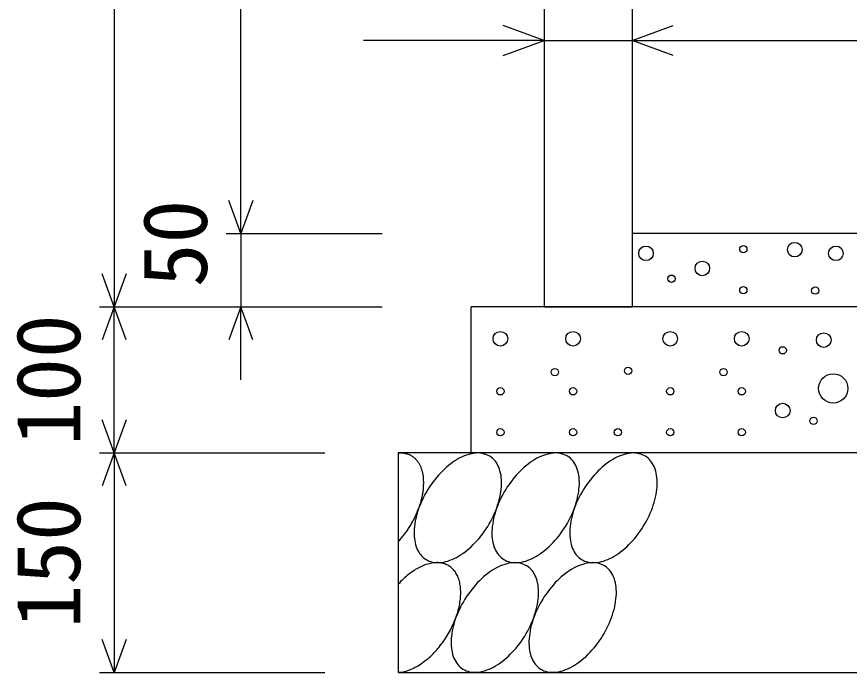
# Model space of a CAD drawing. Units: millimetres, scale not verified. Extents: x -16800 to 16800, y -5940 to 5940.
# Drawn here: x 3728 to 4297, y 2674 to 3122 of the extents above; entities that cross this region are included whole.
import ezdxf
from ezdxf.enums import TextEntityAlignment as Align

# ---------------------------------------------------------------- set-up
doc = ezdxf.new("R2010")
doc.units = ezdxf.units.MM
doc.header["$LTSCALE"] = 20
for name, color, linetype, lineweight in [('0-0_DIM', 7, 'Continuous', 25), ('0-2_HATCH', 6, 'Continuous', 25), ('0-5_OUTLINE', 3, 'Continuous', 25)]:
    doc.layers.add(name, color=color, linetype=linetype, lineweight=lineweight)
doc.styles.add('ＭＳ ゴシック', font='')
doc.styles.get('ＭＳ ゴシック').set_extended_font_data('MS Gothic')

msp = doc.modelspace()

# ---------------------------------------------------------------- linework, layer by layer
at = {"layer": '0-0_DIM'}
for p, q in [((3794.32, 3573.97), (3794.32, 2923.97)), ((3880.99, 2973.97), (3880.99, 3473.47)), ((4088.52, 3105.93), (3964.94, 3105.93)), ((4088.52, 3105.93), (4148.52, 3105.93)), ((4148.52, 3105.93), (4548.52, 3105.93)), ((3870.99, 2973.97), (3977.66, 2973.97)), ((3880.99, 2973.97), (3880.99, 2923.97)), ((3784.32, 2923.97), (3977.66, 2923.97)), ((3794.32, 2823.97), (3794.32, 2923.97)), ((3880.99, 2873.97), (3880.99, 2923.97)), ((3784.32, 2823.97), (3938.52, 2823.97)), ((3794.32, 2823.97), (3794.32, 2673.97)), ((3784.32, 2673.97), (3938.52, 2673.97)), ((3784.32, 2673.97), (3938.52, 2673.97))]:
    msp.add_line(p, q, dxfattribs=at)
for points in [[(4060.33, 3095.67), (4088.52, 3105.93), (4060.33, 3116.19)], [(4176.72, 3095.67), (4148.52, 3105.93), (4176.72, 3116.19)], [(3889.2, 2996.52), (3880.99, 2973.97), (3872.78, 2996.52)], [(3802.53, 2946.52), (3794.32, 2923.97), (3786.11, 2946.52)], [(3802.53, 2901.41), (3794.32, 2923.97), (3786.11, 2901.41)], [(3889.2, 2901.41), (3880.99, 2923.97), (3872.78, 2901.41)], [(3802.53, 2846.52), (3794.32, 2823.97), (3786.11, 2846.52)], [(3802.53, 2801.41), (3794.32, 2823.97), (3786.11, 2801.41)], [(3802.53, 2696.52), (3794.32, 2673.97), (3786.11, 2696.52)]]:
    msp.add_lwpolyline(points, dxfattribs=at)
at = {"layer": '0-2_HATCH'}
for points in [[(3993.6, 2823.49), (3993.2, 2823.59), (3992.7, 2823.69), (3992.3, 2823.79), (3991.8, 2823.79), (3991.4, 2823.89), (3990.9, 2823.89), (3990.4, 2823.89), (3990, 2823.99), (3989.5, 2823.89), (3989, 2823.89), (3988.5, 2823.89)], [(4005.1, 2811.29), (4005, 2811.79), (4004.8, 2812.29), (4004.7, 2812.79), (4004.5, 2813.19), (4004.4, 2813.69), (4004.2, 2814.19), (4004, 2814.59), (4003.8, 2815.09), (4003.6, 2815.49), (4003.3, 2815.89), (4003.1, 2816.29), (4002.9, 2816.69), (4002.6, 2817.09), (4002.4, 2817.49), (4002.1, 2817.89), (4001.9, 2818.19), (4001.6, 2818.59), (4001.3, 2818.89), (4001, 2819.19), (4000.7, 2819.59), (4000.4, 2819.89), (4000.1, 2820.19), (3999.8, 2820.49), (3999.4, 2820.69), (3999.1, 2820.99), (3998.7, 2821.29), (3998.4, 2821.49), (3998, 2821.69), (3997.6, 2821.99), (3997.3, 2822.19), (3996.9, 2822.39), (3996.5, 2822.59), (3996.1, 2822.69), (3995.7, 2822.89), (3995.3, 2822.99), (3994.9, 2823.19), (3994.5, 2823.29), (3994, 2823.39), (3993.6, 2823.49)], [(4051.2, 2821.79), (4050.2, 2822.29), (4049.1, 2822.79), (4047.9, 2823.19), (4046.8, 2823.49), (4045.6, 2823.79), (4044.3, 2823.89), (4043, 2823.99), (4041.7, 2823.89), (4040.3, 2823.79), (4039, 2823.49), (4037.6, 2823.19), (4036.1, 2822.79), (4034.7, 2822.29), (4033.3, 2821.79), (4031.8, 2821.09), (4030.3, 2820.39), (4028.9, 2819.49), (4027.4, 2818.59), (4025.9, 2817.59), (4024.5, 2816.59), (4023, 2815.39), (4021.6, 2814.19), (4020.2, 2812.99), (4018.8, 2811.59), (4017.5, 2810.19), (4016.1, 2808.79), (4014.8, 2807.29), (4013.6, 2805.69), (4012.3, 2804.09), (4011.2, 2802.49), (4010, 2800.79), (4008.9, 2799.09), (4007.9, 2797.29), (4006.9, 2795.59), (4005.9, 2793.79), (4005.1, 2791.99), (4004.2, 2790.09), (4003.5, 2788.29), (4002.8, 2786.49)], [(4058.6, 2810.19), (4058.2, 2811.59), (4057.8, 2812.99), (4057.3, 2814.19), (4056.8, 2815.39), (4056.2, 2816.59), (4055.5, 2817.59), (4054.8, 2818.59), (4053.9, 2819.49), (4053.1, 2820.39), (4052.2, 2821.09), (4051.2, 2821.79)], [(4104.4, 2821.79), (4103.4, 2822.29), (4102.3, 2822.79), (4101.2, 2823.19), (4100, 2823.49), (4098.8, 2823.79), (4097.5, 2823.89), (4096.2, 2823.99), (4094.9, 2823.89), (4093.6, 2823.79), (4092.2, 2823.49), (4090.8, 2823.19), (4089.4, 2822.79), (4087.9, 2822.29), (4086.5, 2821.79), (4085, 2821.09), (4083.5, 2820.39), (4082.1, 2819.49), (4080.6, 2818.59), (4079.1, 2817.59), (4077.7, 2816.59), (4076.3, 2815.39), (4074.8, 2814.19), (4073.4, 2812.99), (4072, 2811.59), (4070.7, 2810.19), (4069.3, 2808.79), (4068, 2807.29), (4066.8, 2805.69), (4065.5, 2804.09), (4064.4, 2802.49), (4063.2, 2800.79), (4062.1, 2799.09), (4061.1, 2797.29), (4060.1, 2795.59), (4059.1, 2793.79), (4058.3, 2791.99), (4057.4, 2790.09), (4056.7, 2788.29), (4056, 2786.49)], [(4111.8, 2810.19), (4111.5, 2811.59), (4111, 2812.99), (4110.6, 2814.19), (4110, 2815.39), (4109.4, 2816.59), (4108.7, 2817.59), (4108, 2818.59), (4107.2, 2819.49), (4106.3, 2820.39), (4105.4, 2821.09), (4104.4, 2821.79)], [(4157.6, 2821.79), (4156.6, 2822.29), (4155.5, 2822.79), (4154.4, 2823.19), (4153.2, 2823.49), (4152, 2823.79), (4150.7, 2823.89), (4149.4, 2823.99), (4148.1, 2823.89), (4146.8, 2823.79), (4145.4, 2823.49), (4144, 2823.19), (4142.6, 2822.79), (4141.1, 2822.29), (4139.7, 2821.79), (4138.2, 2821.09), (4136.8, 2820.39), (4135.3, 2819.49), (4133.8, 2818.59), (4132.4, 2817.59), (4130.9, 2816.59), (4129.5, 2815.39), (4128, 2814.19), (4126.6, 2812.99), (4125.2, 2811.59), (4123.9, 2810.19), (4122.5, 2808.79), (4121.2, 2807.29), (4120, 2805.69), (4118.8, 2804.09), (4117.6, 2802.49), (4116.4, 2800.79), (4115.3, 2799.09), (4114.3, 2797.29), (4113.3, 2795.59), (4112.4, 2793.79), (4111.5, 2791.99), (4110.6, 2790.09), (4109.9, 2788.29), (4109.2, 2786.49)], [(4165, 2810.19), (4164.7, 2811.59), (4164.3, 2812.99), (4163.8, 2814.19), (4163.2, 2815.39), (4162.6, 2816.59), (4161.9, 2817.59), (4161.2, 2818.59), (4160.4, 2819.49), (4159.5, 2820.39), (4158.6, 2821.09), (4157.6, 2821.79)], [(4003.1, 2787.49), (4003.3, 2788.09), (4003.6, 2788.79), (4003.8, 2789.49), (4004, 2790.09), (4004.2, 2790.79), (4004.4, 2791.49), (4004.5, 2792.09), (4004.7, 2792.79), (4004.8, 2793.49), (4005, 2794.09), (4005.1, 2794.79), (4005.3, 2795.39), (4005.4, 2796.09), (4005.5, 2796.69), (4005.6, 2797.39), (4005.7, 2797.99), (4005.8, 2798.59), (4005.8, 2799.29), (4005.9, 2799.89), (4005.9, 2800.49), (4006, 2801.09), (4006, 2801.79), (4006, 2802.39), (4006.1, 2802.99), (4006.1, 2803.59), (4006.1, 2804.19), (4006, 2804.79), (4006, 2805.29), (4006, 2805.89), (4005.9, 2806.49), (4005.9, 2806.99), (4005.8, 2807.59), (4005.8, 2808.19), (4005.7, 2808.69), (4005.6, 2809.19), (4005.5, 2809.79), (4005.4, 2810.29), (4005.3, 2810.79), (4005.1, 2811.29)], [(4025.5, 2751.09), (4026.9, 2751.79), (4028.4, 2752.59), (4029.9, 2753.39), (4031.3, 2754.29), (4032.8, 2755.29), (4034.3, 2756.29), (4035.7, 2757.49), (4037.1, 2758.69), (4038.5, 2759.89), (4039.9, 2761.29), (4041.3, 2762.69), (4042.6, 2764.09), (4043.9, 2765.59), (4045.2, 2767.19), (4046.4, 2768.79), (4047.6, 2770.39), (4048.7, 2772.09), (4049.8, 2773.79), (4050.9, 2775.59), (4051.9, 2777.29), (4052.8, 2779.09), (4053.7, 2780.89), (4054.5, 2782.79), (4055.3, 2784.59), (4056, 2786.39), (4056.6, 2788.29), (4057.2, 2790.09), (4057.7, 2791.99), (4058.1, 2793.79), (4058.5, 2795.59), (4058.8, 2797.29), (4059, 2799.09), (4059.2, 2800.79), (4059.3, 2802.49), (4059.3, 2804.09), (4059.2, 2805.69), (4059.1, 2807.29), (4058.9, 2808.79), (4058.6, 2810.19)], [(4078.7, 2751.09), (4080.1, 2751.79), (4081.6, 2752.59), (4083.1, 2753.39), (4084.5, 2754.29), (4086, 2755.29), (4087.5, 2756.29), (4088.9, 2757.49), (4090.3, 2758.69), (4091.7, 2759.89), (4093.1, 2761.29), (4094.5, 2762.69), (4095.8, 2764.09), (4097.1, 2765.59), (4098.4, 2767.19), (4099.6, 2768.79), (4100.8, 2770.39), (4101.9, 2772.09), (4103, 2773.79), (4104.1, 2775.59), (4105.1, 2777.29), (4106, 2779.09), (4106.9, 2780.89), (4107.7, 2782.79), (4108.5, 2784.59), (4109.2, 2786.39), (4109.8, 2788.29), (4110.4, 2790.09), (4110.9, 2791.99), (4111.3, 2793.79), (4111.7, 2795.59), (4112, 2797.29), (4112.2, 2799.09), (4112.4, 2800.79), (4112.5, 2802.49), (4112.5, 2804.09), (4112.4, 2805.69), (4112.3, 2807.29), (4112.1, 2808.79), (4111.8, 2810.19)], [(4131.9, 2751.09), (4133.4, 2751.79), (4134.8, 2752.59), (4136.3, 2753.39), (4137.8, 2754.29), (4139.2, 2755.29), (4140.7, 2756.29), (4142.1, 2757.49), (4143.5, 2758.69), (4144.9, 2759.89), (4146.3, 2761.29), (4147.7, 2762.69), (4149, 2764.09), (4150.3, 2765.59), (4151.6, 2767.19), (4152.8, 2768.79), (4154, 2770.39), (4155.1, 2772.09), (4156.2, 2773.79), (4157.3, 2775.59), (4158.3, 2777.29), (4159.2, 2779.09), (4160.1, 2780.89), (4160.9, 2782.79), (4161.7, 2784.59), (4162.4, 2786.39), (4163, 2788.29), (4163.6, 2790.09), (4164.1, 2791.99), (4164.5, 2793.79), (4164.9, 2795.59), (4165.2, 2797.29), (4165.4, 2799.09), (4165.6, 2800.79), (4165.7, 2802.49), (4165.7, 2804.09), (4165.6, 2805.69), (4165.5, 2807.29), (4165.3, 2808.79), (4165, 2810.19)], [(3988.5, 2763.19), (3989, 2763.69), (3989.5, 2764.19), (3990, 2764.79), (3990.4, 2765.29), (3990.9, 2765.89), (3991.4, 2766.39), (3991.8, 2766.99), (3992.3, 2767.59), (3992.7, 2768.19), (3993.2, 2768.69), (3993.6, 2769.29), (3994, 2769.89), (3994.5, 2770.49), (3994.9, 2771.19), (3995.3, 2771.79), (3995.7, 2772.39), (3996.1, 2772.99), (3996.5, 2773.59), (3996.9, 2774.29), (3997.3, 2774.89), (3997.6, 2775.59), (3998, 2776.19), (3998.4, 2776.79), (3998.7, 2777.49), (3999.1, 2778.09), (3999.4, 2778.79), (3999.8, 2779.49), (4000.1, 2780.09), (4000.4, 2780.79), (4000.7, 2781.39), (4001, 2782.09), (4001.3, 2782.79), (4001.6, 2783.39), (4001.9, 2784.09), (4002.1, 2784.79), (4002.4, 2785.49), (4002.6, 2786.09), (4002.9, 2786.79), (4003.1, 2787.49)], [(4002.8, 2786.49), (4002.1, 2784.59), (4001.6, 2782.79), (4001, 2780.99), (4000.6, 2779.09), (4000.2, 2777.29), (3999.9, 2775.59), (3999.7, 2773.79), (3999.6, 2772.09), (3999.5, 2770.39), (3999.5, 2768.79), (3999.5, 2767.19), (3999.7, 2765.59), (3999.9, 2764.09), (4000.1, 2762.69), (4000.5, 2761.29), (4000.9, 2759.89), (4001.4, 2758.69), (4001.9, 2757.49), (4002.6, 2756.29), (4003.2, 2755.29), (4004, 2754.29), (4004.8, 2753.39), (4005.7, 2752.59), (4006.6, 2751.79), (4007.6, 2751.09), (4008.6, 2750.59), (4009.7, 2750.09), (4010.8, 2749.69), (4012, 2749.39), (4013.2, 2749.09), (4014.4, 2748.99), (4015.7, 2748.99), (4017, 2748.99), (4018.4, 2749.09), (4019.8, 2749.39), (4021.2, 2749.69), (4022.6, 2750.09), (4024, 2750.59), (4025.5, 2751.09)], [(4056, 2786.49), (4055.3, 2784.59), (4054.8, 2782.79), (4054.3, 2780.99), (4053.8, 2779.09), (4053.5, 2777.29), (4053.2, 2775.59), (4052.9, 2773.79), (4052.8, 2772.09), (4052.7, 2770.39), (4052.7, 2768.79), (4052.7, 2767.19), (4052.9, 2765.59), (4053.1, 2764.09), (4053.4, 2762.69), (4053.7, 2761.29), (4054.1, 2759.89), (4054.6, 2758.69), (4055.1, 2757.49), (4055.8, 2756.29), (4056.4, 2755.29), (4057.2, 2754.29), (4058, 2753.39), (4058.9, 2752.59), (4059.8, 2751.79), (4060.8, 2751.09), (4061.8, 2750.59), (4062.9, 2750.09), (4064, 2749.69), (4065.2, 2749.39), (4066.4, 2749.09), (4067.6, 2748.99), (4068.9, 2748.99), (4070.2, 2748.99), (4071.6, 2749.09), (4073, 2749.39), (4074.4, 2749.69), (4075.8, 2750.09), (4077.2, 2750.59), (4078.7, 2751.09)], [(4109.2, 2786.49), (4108.5, 2784.59), (4108, 2782.79), (4107.5, 2780.99), (4107, 2779.09), (4106.7, 2777.29), (4106.4, 2775.59), (4106.1, 2773.79), (4106, 2772.09), (4105.9, 2770.39), (4105.9, 2768.79), (4105.9, 2767.19), (4106.1, 2765.59), (4106.3, 2764.09), (4106.6, 2762.69), (4106.9, 2761.29), (4107.3, 2759.89), (4107.8, 2758.69), (4108.4, 2757.49), (4109, 2756.29), (4109.7, 2755.29), (4110.4, 2754.29), (4111.2, 2753.39), (4112.1, 2752.59), (4113, 2751.79), (4114, 2751.09), (4115, 2750.59), (4116.1, 2750.09), (4117.2, 2749.69), (4118.4, 2749.39), (4119.6, 2749.09), (4120.8, 2748.99), (4122.1, 2748.99), (4123.5, 2748.99), (4124.8, 2749.09), (4126.2, 2749.39), (4127.6, 2749.69), (4129, 2750.09), (4130.4, 2750.59), (4131.9, 2751.09)], [(4028.5, 2741.19), (4028.1, 2741.89), (4027.7, 2742.59), (4027.2, 2743.19), (4026.7, 2743.79), (4026.2, 2744.39), (4025.6, 2744.99), (4025.1, 2745.49), (4024.5, 2745.99), (4023.9, 2746.39), (4023.2, 2746.79), (4022.6, 2747.19), (4021.9, 2747.49), (4021.2, 2747.79), (4020.5, 2748.09), (4019.7, 2748.29), (4019, 2748.49), (4018.2, 2748.69), (4017.4, 2748.79), (4016.6, 2748.89), (4015.8, 2748.99), (4014.9, 2748.99), (4014.1, 2748.89), (4013.2, 2748.89), (4012.4, 2748.79), (4011.5, 2748.59), (4010.6, 2748.49), (4009.7, 2748.19), (4008.8, 2747.99), (4007.8, 2747.69), (4006.9, 2747.39), (4006, 2746.99), (4005.1, 2746.59), (4004.1, 2746.19), (4003.2, 2745.69), (4002.2, 2745.19), (4001.3, 2744.69), (4000.3, 2744.19), (3999.4, 2743.59), (3998.5, 2742.89)], [(4076.5, 2746.79), (4075.5, 2747.29), (4074.4, 2747.79), (4073.3, 2748.19), (4072.1, 2748.59), (4070.9, 2748.79), (4069.6, 2748.89), (4068.3, 2748.99), (4067, 2748.89), (4065.7, 2748.79), (4064.3, 2748.59), (4062.9, 2748.19), (4061.5, 2747.79), (4060, 2747.29), (4058.6, 2746.79), (4057.1, 2746.09), (4055.7, 2745.39), (4054.2, 2744.49), (4052.7, 2743.59), (4051.3, 2742.59), (4049.8, 2741.59), (4048.4, 2740.49), (4046.9, 2739.19), (4045.5, 2737.99), (4044.1, 2736.59), (4042.8, 2735.29), (4041.5, 2733.79), (4040.2, 2732.29), (4038.9, 2730.69), (4037.7, 2729.09), (4036.5, 2727.49), (4035.3, 2725.79), (4034.2, 2724.09), (4033.2, 2722.29), (4032.2, 2720.59), (4031.3, 2718.79), (4030.4, 2716.99), (4029.6, 2715.09), (4028.8, 2713.29), (4028.1, 2711.49)], [(4083.9, 2735.19), (4083.6, 2736.59), (4083.2, 2737.99), (4082.7, 2739.19), (4082.1, 2740.39), (4081.5, 2741.59), (4080.8, 2742.59), (4080.1, 2743.59), (4079.3, 2744.49), (4078.4, 2745.39), (4077.5, 2746.09), (4076.5, 2746.79)], [(4129.7, 2746.79), (4128.7, 2747.29), (4127.6, 2747.79), (4126.5, 2748.19), (4125.3, 2748.59), (4124.1, 2748.79), (4122.8, 2748.89), (4121.5, 2748.99), (4120.2, 2748.89), (4118.9, 2748.79), (4117.5, 2748.59), (4116.1, 2748.19), (4114.7, 2747.79), (4113.2, 2747.29), (4111.8, 2746.79), (4110.3, 2746.09), (4108.9, 2745.39), (4107.4, 2744.49), (4105.9, 2743.59), (4104.5, 2742.59), (4103, 2741.59), (4101.6, 2740.49), (4100.1, 2739.19), (4098.7, 2737.99), (4097.4, 2736.59), (4096, 2735.29), (4094.7, 2733.79), (4093.4, 2732.29), (4092.1, 2730.69), (4090.9, 2729.09), (4089.7, 2727.49), (4088.5, 2725.79), (4087.4, 2724.09), (4086.4, 2722.29), (4085.4, 2720.59), (4084.5, 2718.79), (4083.6, 2716.99), (4082.8, 2715.09), (4082, 2713.29), (4081.3, 2711.49)], [(4137.1, 2735.19), (4136.8, 2736.59), (4136.4, 2737.99), (4135.9, 2739.19), (4135.3, 2740.39), (4134.7, 2741.59), (4134, 2742.59), (4133.3, 2743.59), (4132.5, 2744.49), (4131.6, 2745.39), (4130.7, 2746.09), (4129.7, 2746.79)], [(3998.5, 2742.89), (3997.5, 2742.29), (3996.6, 2741.59), (3995.7, 2740.89), (3994.7, 2740.09), (3993.8, 2739.29), (3992.9, 2738.49), (3992, 2737.69), (3991.1, 2736.79), (3990.2, 2735.99), (3989.4, 2734.99), (3988.5, 2734.09)], [(4022.6, 2699.89), (4023.2, 2700.99), (4023.9, 2702.09), (4024.5, 2703.29), (4025.1, 2704.39), (4025.6, 2705.59), (4026.2, 2706.79), (4026.7, 2707.89), (4027.2, 2709.09), (4027.7, 2710.29), (4028.1, 2711.49), (4028.5, 2712.69), (4028.9, 2713.89), (4029.3, 2714.99), (4029.6, 2716.19), (4029.9, 2717.39), (4030.2, 2718.49), (4030.4, 2719.69), (4030.7, 2720.89), (4030.8, 2721.99), (4031, 2723.09), (4031.1, 2724.19), (4031.2, 2725.29), (4031.3, 2726.39), (4031.4, 2727.49), (4031.4, 2728.59), (4031.4, 2729.59), (4031.3, 2730.59), (4031.2, 2731.69), (4031.1, 2732.59), (4031, 2733.59), (4030.8, 2734.59), (4030.7, 2735.49), (4030.4, 2736.39), (4030.2, 2737.19), (4029.9, 2738.09), (4029.6, 2738.89), (4029.3, 2739.69), (4028.9, 2740.49), (4028.5, 2741.19)], [(4050.8, 2676.19), (4052.3, 2676.79), (4053.7, 2677.59), (4055.2, 2678.39), (4056.7, 2679.29), (4058.1, 2680.29), (4059.6, 2681.29), (4061, 2682.49), (4062.4, 2683.69), (4063.8, 2684.89), (4065.2, 2686.29), (4066.6, 2687.69), (4067.9, 2689.09), (4069.2, 2690.59), (4070.5, 2692.19), (4071.7, 2693.79), (4072.9, 2695.39), (4074, 2697.09), (4075.1, 2698.79), (4076.2, 2700.59), (4077.2, 2702.29), (4078.1, 2704.09), (4079, 2705.99), (4079.8, 2707.79), (4080.6, 2709.59), (4081.3, 2711.49), (4081.9, 2713.29), (4082.5, 2715.09), (4083, 2716.99), (4083.4, 2718.79), (4083.8, 2720.59), (4084.1, 2722.29), (4084.3, 2724.09), (4084.5, 2725.79), (4084.6, 2727.49), (4084.6, 2729.09), (4084.5, 2730.69), (4084.4, 2732.29), (4084.2, 2733.79), (4083.9, 2735.19)], [(4104, 2676.19), (4105.5, 2676.79), (4106.9, 2677.59), (4108.4, 2678.39), (4109.9, 2679.29), (4111.3, 2680.29), (4112.8, 2681.29), (4114.2, 2682.49), (4115.6, 2683.69), (4117.1, 2684.89), (4118.4, 2686.29), (4119.8, 2687.69), (4121.1, 2689.09), (4122.4, 2690.59), (4123.7, 2692.19), (4124.9, 2693.79), (4126.1, 2695.39), (4127.3, 2697.09), (4128.3, 2698.79), (4129.4, 2700.59), (4130.4, 2702.29), (4131.3, 2704.09), (4132.2, 2705.99), (4133, 2707.79), (4133.8, 2709.59), (4134.5, 2711.49), (4135.1, 2713.29), (4135.7, 2715.09), (4136.2, 2716.99), (4136.7, 2718.79), (4137, 2720.59), (4137.3, 2722.29), (4137.5, 2724.09), (4137.7, 2725.79), (4137.8, 2727.49), (4137.8, 2729.09), (4137.7, 2730.69), (4137.6, 2732.29), (4137.4, 2733.79), (4137.1, 2735.19)], [(4028.1, 2711.49), (4027.4, 2709.59), (4026.9, 2707.79), (4026.4, 2705.99), (4025.9, 2704.09), (4025.6, 2702.39), (4025.3, 2700.59), (4025, 2698.79), (4024.9, 2697.09), (4024.8, 2695.39), (4024.8, 2693.79), (4024.9, 2692.19), (4025, 2690.59), (4025.2, 2689.09), (4025.5, 2687.69), (4025.8, 2686.29), (4026.2, 2684.89), (4026.7, 2683.69), (4027.3, 2682.49), (4027.9, 2681.29), (4028.6, 2680.29), (4029.3, 2679.29), (4030.1, 2678.39), (4031, 2677.59), (4031.9, 2676.79), (4032.9, 2676.19), (4033.9, 2675.59), (4035, 2675.09), (4036.1, 2674.69), (4037.3, 2674.39), (4038.5, 2674.09), (4039.7, 2673.99), (4041, 2673.99), (4042.4, 2673.99), (4043.7, 2674.09), (4045.1, 2674.39), (4046.5, 2674.69), (4047.9, 2675.09), (4049.3, 2675.59), (4050.8, 2676.19)], [(4081.3, 2711.49), (4080.7, 2709.59), (4080.1, 2707.79), (4079.6, 2705.99), (4079.1, 2704.09), (4078.8, 2702.39), (4078.5, 2700.59), (4078.3, 2698.79), (4078.1, 2697.09), (4078, 2695.39), (4078, 2693.79), (4078.1, 2692.19), (4078.2, 2690.59), (4078.4, 2689.09), (4078.7, 2687.69), (4079, 2686.29), (4079.4, 2684.89), (4079.9, 2683.69), (4080.5, 2682.49), (4081.1, 2681.29), (4081.8, 2680.29), (4082.5, 2679.29), (4083.3, 2678.39), (4084.2, 2677.59), (4085.1, 2676.79), (4086.1, 2676.19), (4087.1, 2675.59), (4088.2, 2675.09), (4089.3, 2674.69), (4090.5, 2674.39), (4091.7, 2674.09), (4093, 2673.99), (4094.2, 2673.99), (4095.6, 2673.99), (4096.9, 2674.09), (4098.3, 2674.39), (4099.7, 2674.69), (4101.1, 2675.09), (4102.6, 2675.59), (4104, 2676.19)], [(3988.5, 2673.99), (3989.4, 2673.99), (3990.2, 2674.09), (3991.1, 2674.19), (3992, 2674.39), (3992.9, 2674.59), (3993.8, 2674.79), (3994.7, 2675.09), (3995.7, 2675.39), (3996.6, 2675.69), (3997.5, 2676.09), (3998.5, 2676.49), (3999.4, 2676.99), (4000.3, 2677.49), (4001.3, 2677.99), (4002.2, 2678.49), (4003.2, 2679.09), (4004.1, 2679.69), (4005.1, 2680.39), (4006, 2681.09), (4006.9, 2681.79), (4007.8, 2682.49), (4008.8, 2683.29), (4009.7, 2684.09), (4010.6, 2684.89), (4011.5, 2685.69), (4012.4, 2686.59), (4013.2, 2687.49), (4014.1, 2688.39), (4014.9, 2689.39), (4015.8, 2690.29), (4016.6, 2691.29), (4017.4, 2692.29), (4018.2, 2693.39), (4019, 2694.39), (4019.7, 2695.49), (4020.5, 2696.49), (4021.2, 2697.59), (4021.9, 2698.69), (4022.6, 2699.89)]]:
    msp.add_lwpolyline(points, dxfattribs=at)
for centre, radius in [((4259.76, 2962.99), 5), ((4158.03, 2960.47), 5), ((4224.6, 2963.28), 2.5), ((4287.89, 2960.47), 5), ((4196.56, 2950.15), 5), ((4175.53, 2943.14), 2.5), ((4224.6, 2935.26), 2.5), ((4273.78, 2934.98), 2.5), ((4058.46, 2902.02), 5), ((4108.16, 2902.02), 5), ((4174.63, 2902.02), 5), ((4223.49, 2902.02), 5), ((4279.57, 2901.14), 5), ((4251.53, 2894.14), 2.5), ((4095.75, 2879.22), 2.5), ((4145.76, 2880.13), 2.5), ((4211.07, 2879.22), 2.5), ((4286.1, 2868.13), 10), ((4058.46, 2866.13), 2.5), ((4108.16, 2866.13), 2.5), ((4174.63, 2866.13), 2.5), ((4223.49, 2866.13), 2.5), ((4251.53, 2852.99), 5), ((4272.56, 2845.99), 2.5), ((4058.46, 2838.11), 2.5), ((4108.16, 2838.11), 2.5), ((4138.75, 2838.11), 2.5), ((4174.63, 2838.11), 2.5), ((4223.49, 2838.11), 2.5)]:
    msp.add_circle(centre, radius, dxfattribs=at)
at = {"layer": '0-5_OUTLINE'}
for p, q in [((4088.52, 3453.97), (4088.52, 2923.97)), ((4148.52, 3353.97), (4148.52, 2923.97)), ((4548.52, 2973.97), (4148.52, 2973.97)), ((5008.52, 2923.97), (4038.52, 2923.97)), ((4038.52, 2823.97), (4038.52, 2923.97)), ((4088.52, 2923.97), (4148.52, 2923.97)), ((5058.52, 2823.97), (3988.52, 2823.97)), ((3988.52, 2823.97), (3988.52, 2673.97))]:
    msp.add_line(p, q, dxfattribs=at)
msp.add_lwpolyline([(3988.52, 2673.97), (5058.52, 2673.97), (5058.52, 2823.97)], dxfattribs=at)

# ---------------------------------------------------------------- texts
at = {"layer": '0-0_DIM', "style": 'ＭＳ ゴシック'}
for s, p in [('50', (3870.99, 2937.29)), ('100', (3784.32, 2828.97)), ('150', (3784.32, 2703.97))]:
    msp.add_text(s, height=43.99, rotation=90, dxfattribs=at).set_placement(p, align=Align.BOTTOM_LEFT)

doc.saveas('drawing.dxf')
